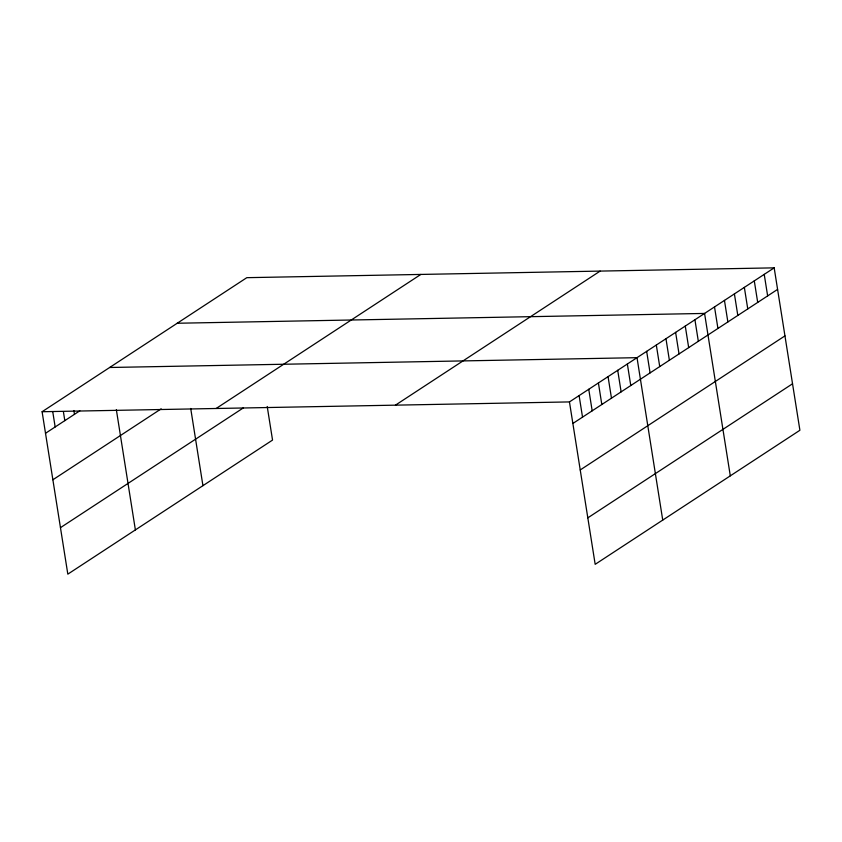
<?xml version="1.0" encoding="UTF-8"?>
<svg xmlns="http://www.w3.org/2000/svg" width="842" height="842" viewBox="0 0 842 842"><rect width="100%" height="100%" fill="white"/><g stroke="black" fill="none" stroke-linecap="round" stroke-linejoin="round"><path stroke-width="1.26" d="M267.219 406.507L272.545 440.082L67.823 574.149L42.1 411.727L246.822 277.671L774.177 267.851L799.9 430.273L595.178 564.329L569.455 401.918L774.177 267.851M45.51 433.283L79.832 410.812M52.878 479.772L161.18 408.844M216.131 408.496L420.842 274.429M60.466 527.66L243.306 407.928M395.435 405.16L600.146 271.092M572.876 423.463L777.587 289.395M580.233 469.952L784.954 335.884M587.821 517.851L792.533 383.784M177.209 323.244L704.575 313.435L730.298 475.846M109.66 367.491L637.015 357.671L662.738 520.093M42.1 411.727L569.455 401.918M764.231 274.366L767.641 295.91M754.285 280.87L757.705 302.425M744.349 287.385L747.759 308.93M734.403 293.9L737.813 315.445M724.457 300.405L727.867 321.96M714.511 306.92L717.931 328.464M694.924 319.75L698.334 341.305M685.272 326.075L688.682 347.62M675.621 332.39L679.031 353.945M665.969 338.716L669.379 360.26M656.318 345.031L659.728 366.586M646.667 351.356L650.077 372.901M627.364 363.997L630.774 385.541M617.712 370.312L621.122 391.867M608.061 376.637L611.471 398.182M598.409 382.952L601.819 404.507M588.758 389.278L592.179 410.822M579.107 395.593L582.527 417.148M190.713 408.475L202.933 485.666M116.343 409.696L135.383 529.913M73.864 410.517L74.464 414.317M63.413 411.77L64.813 420.642M52.751 411.749L55.162 426.957"/></g></svg>
